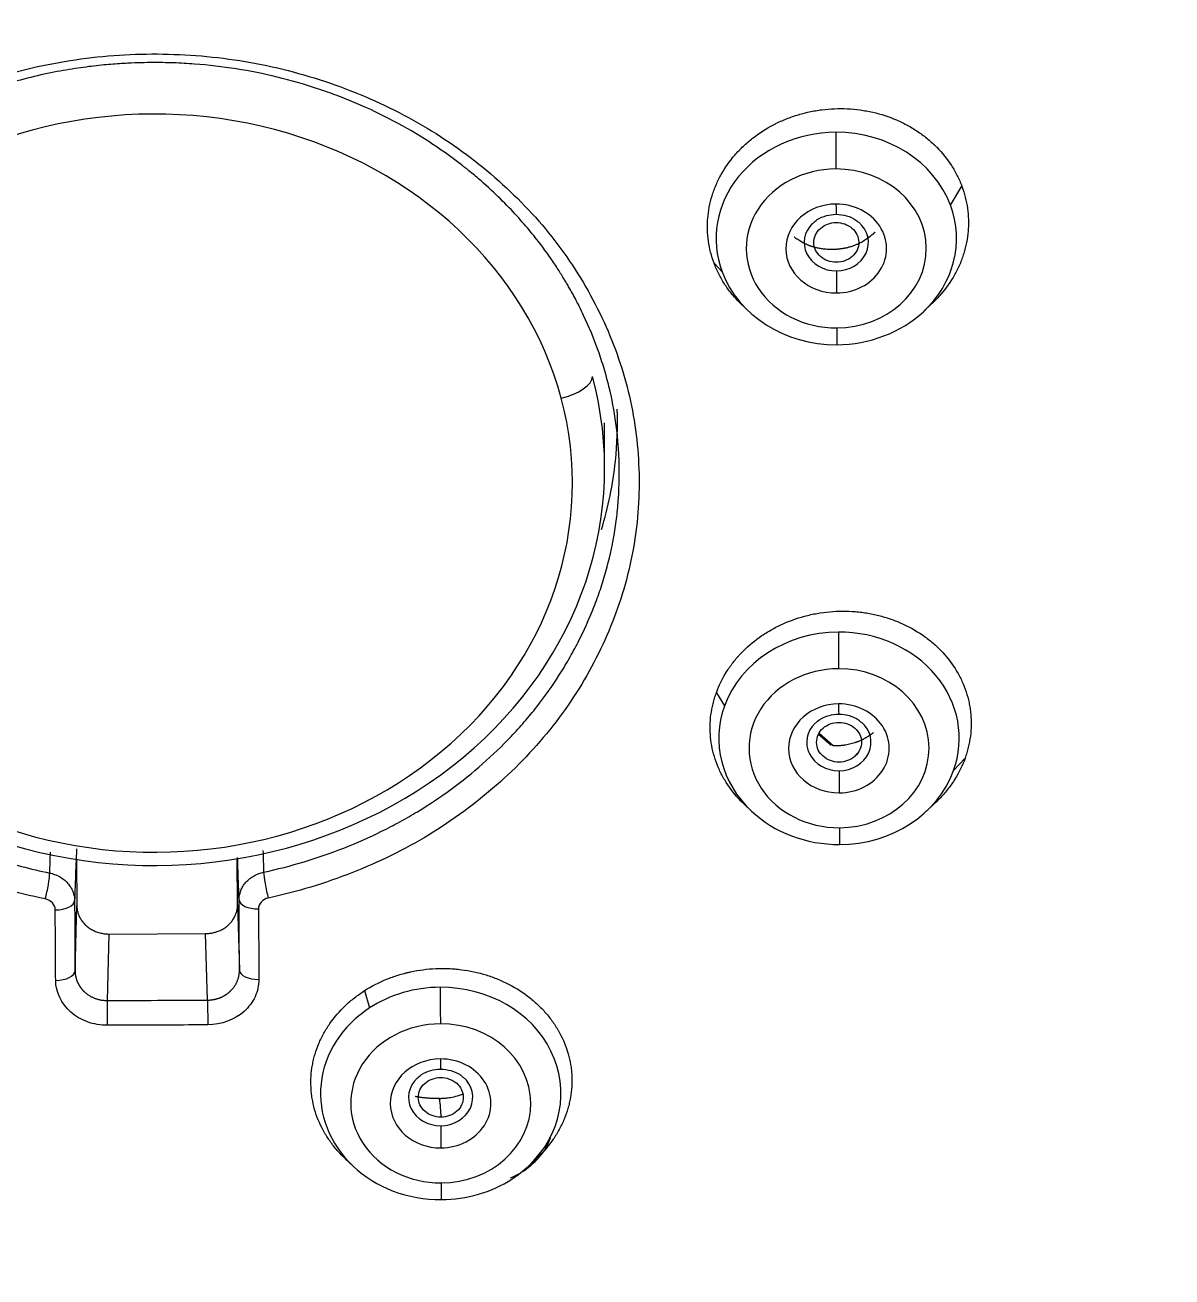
# Model space of a CAD drawing. Header units: millimetres. Extents: x 2433 to 4809, y -10272 to -6912.
# Drawn here: x 3240.34 to 3258.18, y -8404.54 to -8385.08 of the extents above; entities that cross this region are included whole.
import ezdxf

# ---------------------------------------------------------------- set-up
doc = ezdxf.new("R2010")
doc.units = ezdxf.units.MM
doc.layers.add('DIM', color=3, linetype='Continuous', lineweight=13)
doc.styles.add('ARIAL', font='arial.ttf')
doc.dimstyles.get("Standard").update_dxf_attribs({"dimtxt": 15, "dimasz": 15, "dimexe": 0.18, "dimexo": 0.0625, "dimgap": 4, "dimtad": 0, "dimtih": 1, "dimtoh": 1, "dimdec": 1, "dimdsep": 46, "dimtxsty": 'ARIAL', "dimcen": 0, "dimclrd": 3, "dimclre": 3, "dimclrt": 3, "dimadec": 0, "dimazin": 0, "dimtfac": 1, "dimtdec": 1, "dimtofl": 0, "dimtmove": 0, "dimatfit": 3, "dimfxl": 1, "dimtolj": 1, "dimtzin": 0, "dimarcsym": 0})

# ---------------------------------------------------------------- blocks, each defined once
blk = doc.blocks.new('*D43')
at = {"layer": 'Defpoints', "color": 0, "transparency": 16777216}
for p in [(3193.999, -7897.186), (3599.118, -9941.356), (3679.627, -9941.356)]:
    blk.add_point(p, dxfattribs=at)
at = {"layer": 'DIM', "color": 3, "lineweight": -2, "transparency": 16777216}
for p, q in [((3194.062, -7897.186), (3679.807, -7897.186)), ((3679.627, -7915.186), (3679.627, -8902.472)), ((3679.627, -9923.356), (3679.627, -8936.071)), ((3599.18, -9941.356), (3679.807, -9941.356))]:
    blk.add_line(p, q, dxfattribs=at)
at = {"layer": 'DIM', "color": 3, "transparency": 16777216}
for points in [[(3676.627, -7915.186), (3682.627, -7915.186), (3679.627, -7897.186)], [(3676.627, -9923.356), (3682.627, -9923.356), (3679.627, -9941.356)]]:
    blk.add_solid(points, dxfattribs=at)
at = {"layer": 'DIM', "color": 3, "transparency": 16777216, "insert": (3679.627, -8919.271), "char_height": 18, "attachment_point": 5, "style": 'ARIAL'}
blk.add_mtext('\\A1;(2280)', dxfattribs=at)

msp = doc.modelspace()

# ---------------------------------------------------------------- linework, layer by layer
at = {"linetype": 'Continuous', "lineweight": 13}
for p, q in [((3254.73, -8387.878), (3254.908, -8387.583)), ((3251.179, -8388.913), (3251.053, -8388.779)), ((3251.09, -8395.457), (3251.216, -8395.664)), ((3252.873, -8396.279), (3252.678, -8396.109)), ((3254.957, -8396.478), (3254.778, -8396.669)), ((3241.643, -8399.21), (3241.616, -8400.243)), ((3243.176, -8400.237), (3243.146, -8399.203)), ((3245.618, -8400.09), (3245.697, -8400.358))]:
    msp.add_line(p, q, dxfattribs=at)
at = {"linetype": 'Continuous', "lineweight": 18}
for p, q in [((3251.494, -8389.434), (3251.591, -8389.525)), ((3254.317, -8389.525), (3254.442, -8389.408)), ((3249.351, -8391.964), (3249.351, -8391.26)), ((3252.907, -8396.286), (3252.688, -8396.094)), ((3251.526, -8397.196), (3251.634, -8397.297)), ((3254.36, -8397.297), (3254.493, -8397.171)), ((3241.138, -8398.052), (3241.142, -8398.765)), ((3243.642, -8398.754), (3243.638, -8398.04)), ((3241.115, -8399.783), (3241.142, -8398.765)), ((3243.642, -8398.754), (3243.672, -8399.772)), ((3241.643, -8399.21), (3243.146, -8399.203)), ((3245.318, -8402.703), (3245.44, -8402.819)), ((3248.166, -8402.819), (3248.298, -8402.694))]:
    msp.add_line(p, q, dxfattribs=at)
at = {"linetype": 'Continuous', "lineweight": 13}
for centre, major_axis, ratio, start_param, end_param in [((3242.351, -8392.199), (-6.5, 0), 0.882948, 3.374216, 6.515809), ((3252.954, -8388.395), (-1.87, 0), 0.882948, 4.717224, 6.602179), ((3252.954, -8388.395), (-1.87, 0), 0.882948, 3.460586, 4.717224), ((3252.948, -8387.079), (0.002, -0.5), 0.00227, 3.979346, 5.201076), ((3252.954, -8388.55), (1.4, 0), 0.882948, 1.575631, 4.717224), ((3252.954, -8388.55), (1.4, 0), 0.882948, 4.717224, 7.858816), ((3252.954, -8388.551), (-0.783, 0), 0.882948, 4.717224, 7.858816), ((3252.954, -8388.551), (-0.783, 0), 0.882948, 1.575631, 4.717224), ((3252.95, -8387.719), (0.001, -0.3), 0.00227, 5.201076, 6.276176), ((3252.954, -8388.395), (-1.87, 0), 0.882948, 2.380772, 3.460586), ((3252.957, -8389.102), (-0.001, 0.3), 0.00227, 0.828524, 2.059484), ((3252.961, -8389.551), (-0.002, 0.5), 0.00227, 2.059484, 3.281214), ((3248.676, -8390.641), (0.483, 0.13), 0.456826, 4.590422, 6.161218), ((3242.351, -8392.199), (-6.5, 0), 0.882948, 0.232623, 3.374216), ((3252.997, -8396.167), (-1.87, 0), 0.882948, 4.717224, 5.973861), ((3252.997, -8396.167), (-1.87, 0), 0.882948, 2.832268, 4.717224), ((3252.99, -8394.85), (0.002, -0.5), 0.00227, 3.979346, 5.201076), ((3252.997, -8396.321), (1.4, 0), 0.882948, 1.575631, 4.717224), ((3252.997, -8396.321), (1.4, 0), 0.882948, 4.717224, 7.858816), ((3252.997, -8396.167), (-1.87, 0), 0.882948, 5.973861, 7.037123), ((3252.995, -8396.323), (-0.783, 0), 0.882948, 4.717224, 7.858816), ((3252.995, -8396.323), (-0.783, 0), 0.882948, 1.575631, 4.717224), ((3252.991, -8395.491), (0.001, -0.3), 0.00227, 5.201076, 6.276176), ((3252.999, -8396.873), (-0.001, 0.3), 0.00227, 0.828524, 2.059484), ((3253.004, -8397.322), (-0.002, 0.5), 0.00227, 2.059484, 3.281214), ((3240.654, -8398.518), (0.06, 0.294), 0.106861, 4.209593, 5.787909), ((3244.119, -8398.503), (-0.063, 0.293), 0.111249, 0.494342, 2.072658), ((3240.809, -8398.687), (-0.3, -0.002), 0.49141, 1.562962, 3.121292), ((3243.966, -8398.673), (-0.3, -0.002), 0.491412, 0.015088, 1.573419), ((3240.815, -8399.782), (-0.3, -0.002), 0.495048, 1.563017, 3.121244), ((3243.972, -8399.768), (-0.3, -0.001), 0.49505, 0.015124, 1.573351), ((3246.803, -8401.689), (-1.87, 0), 0.882948, 4.717224, 5.345542), ((3246.803, -8401.689), (-1.87, 0), 0.882948, 2.387654, 4.717224), ((3246.797, -8400.372), (0.002, -0.5), 0.00227, 3.979346, 5.201076), ((3241.617, -8400.48), (0.001, -0.3), 0.004158, 3.804818, 5.233028), ((3243.178, -8400.473), (0.002, -0.3), 0.000381, 3.804811, 5.233021), ((3246.803, -8401.689), (-1.87, 0), 0.882948, 5.345542, 7.037133), ((3246.803, -8401.843), (1.4, 0), 0.882948, 1.575631, 4.717224), ((3246.803, -8401.843), (1.4, 0), 0.882948, 4.717224, 7.858816), ((3246.801, -8401.844), (-0.783, 0), 0.882948, 4.717224, 7.858816), ((3246.801, -8401.844), (-0.783, 0), 0.882948, 1.575631, 4.717224), ((3246.797, -8401.012), (0.001, -0.3), 0.00227, 5.201076, 6.276176), ((3246.805, -8402.394), (-0.001, 0.3), 0.00227, 0.828524, 2.059484), ((3246.81, -8402.844), (-0.002, 0.5), 0.00227, 2.059484, 3.281214)]:
    msp.add_ellipse(centre, major_axis=major_axis, ratio=ratio, start_param=start_param, end_param=end_param, dxfattribs=at)
at = {"linetype": 'Continuous', "lineweight": 18}
for centre, major_axis, start_param, end_param in [((3252.954, -8388.457), (-0.5, 0), 5.53772, 7.858816), ((3252.954, -8388.457), (-0.5, 0), 1.575631, 3.936194), ((3252.954, -8388.395), (-1.87, 0), 0.318994, 1.575631), ((3252.954, -8388.395), (-1.87, 0), 1.575631, 2.380772), ((3242.351, -8391.964), (-7, 0), 0.232623, 3.374216), ((3252.995, -8396.229), (-0.5, 0), 5.53772, 7.858816), ((3252.995, -8396.229), (-0.5, 0), 1.575631, 3.936194), ((3252.997, -8396.167), (-1.87, 0), 1.575631, 2.832268), ((3252.997, -8396.167), (-1.87, 0), 0.753937, 1.575631), ((3246.801, -8401.75), (-0.5, 0), 5.53772, 7.858816), ((3246.801, -8401.75), (-0.5, 0), 1.575631, 3.936194), ((3246.803, -8401.689), (-1.87, 0), 0.753947, 1.575631), ((3246.803, -8401.689), (-1.87, 0), 2.203949, 2.387654), ((3246.803, -8401.689), (-1.87, 0), 1.575631, 2.203949)]:
    msp.add_ellipse(centre, major_axis=major_axis, ratio=0.882948, start_param=start_param, end_param=end_param, dxfattribs=at)
for points, knots in [([(3240.652, -8398.665), (3240.203, -8398.572), (3239.77, -8398.445), (3239.144, -8398.206), (3238.939, -8398.118), (3238.538, -8397.926), (3238.34, -8397.82), (3237.768, -8397.48), (3237.415, -8397.226), (3236.926, -8396.805), (3236.77, -8396.658), (3236.472, -8396.351), (3236.33, -8396.19), (3235.932, -8395.694), (3235.705, -8395.346), (3235.323, -8394.616), (3235.166, -8394.23), (3234.937, -8393.45), (3234.865, -8393.053), (3234.801, -8392.25), (3234.81, -8391.84), (3234.911, -8391.04), (3235.002, -8390.647), (3235.201, -8390.068), (3235.278, -8389.875), (3235.45, -8389.5), (3235.544, -8389.317), (3235.856, -8388.781), (3236.1, -8388.441), (3236.52, -8387.96), (3236.67, -8387.804), (3236.981, -8387.509), (3237.143, -8387.367), (3237.65, -8386.964), (3238.014, -8386.723), (3238.8, -8386.297), (3239.21, -8386.119), (3239.846, -8385.901), (3240.062, -8385.837), (3240.501, -8385.726), (3240.726, -8385.679), (3241.404, -8385.566), (3241.857, -8385.528), (3242.539, -8385.525), (3242.767, -8385.533), (3243.224, -8385.567), (3243.453, -8385.594), (3244.13, -8385.7), (3244.568, -8385.808), (3245.42, -8386.091), (3245.839, -8386.268), (3246.622, -8386.683), (3246.989, -8386.92), (3247.673, -8387.453), (3247.992, -8387.75), (3248.557, -8388.381), (3248.804, -8388.718), (3249.123, -8389.254), (3249.222, -8389.439), (3249.398, -8389.812), (3249.476, -8390.002), (3249.681, -8390.576), (3249.777, -8390.969), (3249.86, -8391.572), (3249.877, -8391.776), (3249.891, -8392.179), (3249.888, -8392.381), (3249.848, -8392.982), (3249.78, -8393.38), (3249.558, -8394.171), (3249.408, -8394.551), (3249.128, -8395.101), (3249.025, -8395.28), (3248.8, -8395.632), (3248.678, -8395.805), (3248.285, -8396.305), (3247.992, -8396.613), (3247.508, -8397.038), (3247.339, -8397.174), (3246.986, -8397.433), (3246.802, -8397.556), (3246.236, -8397.899), (3245.838, -8398.094), (3245.006, -8398.421), (3244.569, -8398.554), (3244.121, -8398.65)], [0, 0, 0, 0, 0.03125, 0.03125, 0.046875, 0.046875, 0.0625, 0.0625, 0.09375, 0.09375, 0.109375, 0.109375, 0.125, 0.125, 0.15625, 0.15625, 0.1875, 0.1875, 0.21875, 0.21875, 0.25, 0.25, 0.28125, 0.28125, 0.296875, 0.296875, 0.3125, 0.3125, 0.34375, 0.34375, 0.359375, 0.359375, 0.375, 0.375, 0.40625, 0.40625, 0.4375, 0.4375, 0.453125, 0.453125, 0.46875, 0.46875, 0.5, 0.5, 0.515625, 0.515625, 0.53125, 0.53125, 0.5625, 0.5625, 0.59375, 0.59375, 0.625, 0.625, 0.65625, 0.65625, 0.6875, 0.6875, 0.703125, 0.703125, 0.71875, 0.71875, 0.75, 0.75, 0.765625, 0.765625, 0.78125, 0.78125, 0.8125, 0.8125, 0.84375, 0.84375, 0.859375, 0.859375, 0.875, 0.875, 0.90625, 0.90625, 0.921875, 0.921875, 0.9375, 0.9375, 0.96875, 0.96875, 1, 1, 1, 1]), ([(3249.576, -8391.82), (3249.573, -8391.731), (3249.567, -8391.643), (3249.555, -8391.506), (3249.551, -8391.458), (3249.54, -8391.362), (3249.534, -8391.314), (3249.501, -8391.075), (3249.447, -8390.79), (3249.371, -8390.51), (3249.315, -8390.324), (3249.285, -8390.231), (3249.186, -8389.954), (3249.072, -8389.679), (3248.916, -8389.367), (3248.844, -8389.236), (3248.808, -8389.171), (3248.789, -8389.139), (3248.767, -8389.101), (3248.756, -8389.082), (3248.751, -8389.073), (3248.748, -8389.068), (3248.747, -8389.066), (3248.746, -8389.065), (3248.746, -8389.064), (3248.745, -8389.064), (3248.745, -8389.064), (3248.745, -8389.064), (3248.719, -8389.019), (3248.659, -8388.922), (3248.545, -8388.747), (3248.404, -8388.547), (3248.288, -8388.398), (3248.161, -8388.242), (3248.092, -8388.161), (3247.939, -8387.991), (3247.856, -8387.903), (3247.675, -8387.723), (3247.576, -8387.63), (3247.417, -8387.489), (3247.362, -8387.442), (3247.277, -8387.371), (3247.248, -8387.347), (3247.203, -8387.311), (3247.188, -8387.299), (3247.166, -8387.281), (3247.154, -8387.272), (3247.141, -8387.262), (3247.134, -8387.257), (3247.131, -8387.254), (3247.129, -8387.253), (3247.129, -8387.252), (3247.128, -8387.252), (3247.128, -8387.252), (3247.128, -8387.252), (3246.798, -8386.995), (3246.268, -8386.653), (3245.594, -8386.332), (3245.244, -8386.192), (3245.091, -8386.136), (3244.989, -8386.1), (3244.525, -8385.941), (3243.841, -8385.774), (3243.084, -8385.687), (3242.7, -8385.665), (3242.507, -8385.661), (3242.411, -8385.66), (3242.362, -8385.659), (3242.338, -8385.659), (3242.326, -8385.66), (3242.32, -8385.66), (3242.317, -8385.66), (3242.315, -8385.66), (3242.314, -8385.66), (3242.314, -8385.66), (3242.314, -8385.66), (3242.314, -8385.66), (3242.314, -8385.66), (3242.265, -8385.66), (3242.152, -8385.661), (3241.938, -8385.668), (3241.679, -8385.685), (3241.375, -8385.715), (3241.03, -8385.763), (3240.643, -8385.836), (3240.358, -8385.905), (3240.135, -8385.966), (3240.021, -8385.999), (3239.885, -8386.042), (3239.815, -8386.065), (3239.78, -8386.077), (3239.763, -8386.083), (3239.754, -8386.086), (3239.749, -8386.087), (3239.747, -8386.088), (3239.746, -8386.088), (3239.746, -8386.089), (3239.745, -8386.089), (3239.745, -8386.089), (3239.687, -8386.109), (3239.629, -8386.129), (3239.516, -8386.171), (3239.348, -8386.235), (3239.187, -8386.303), (3238.875, -8386.442), (3238.679, -8386.541), (3238.309, -8386.746), (3238.136, -8386.853), (3237.893, -8387.017), (3237.775, -8387.1), (3237.644, -8387.198), (3237.58, -8387.247), (3237.548, -8387.272), (3237.533, -8387.284), (3237.525, -8387.29), (3237.521, -8387.293), (3237.519, -8387.295), (3237.518, -8387.296), (3237.518, -8387.296), (3237.518, -8387.296), (3237.476, -8387.329), (3237.436, -8387.362), (3237.356, -8387.429), (3237.237, -8387.53), (3236.97, -8387.773), (3236.475, -8388.289), (3236.122, -8388.779), (3235.872, -8389.21), (3235.824, -8389.297), (3235.733, -8389.474), (3235.602, -8389.742), (3235.492, -8390.018), (3235.396, -8390.296), (3235.367, -8390.388), (3235.314, -8390.575), (3235.265, -8390.762), (3235.217, -8390.998), (3235.189, -8391.165), (3235.177, -8391.249), (3235.171, -8391.29), (3235.169, -8391.311), (3235.167, -8391.322), (3235.167, -8391.327), (3235.166, -8391.33), (3235.166, -8391.331), (3235.166, -8391.332), (3235.166, -8391.332), (3235.166, -8391.332), (3235.166, -8391.332), (3235.166, -8391.332), (3235.164, -8391.349), (3235.159, -8391.387), (3235.15, -8391.478), (3235.146, -8391.514), (3235.139, -8391.597), (3235.135, -8391.644), (3235.13, -8391.735), (3235.128, -8391.776), (3235.126, -8391.82)], [0, 0, 0, 0, 0.012911, 0.012911, 0.019989, 0.019989, 0.027068, 0.027068, 0.055381, 0.069538, 0.069538, 0.083694, 0.083694, 0.112008, 0.126164, 0.133243, 0.133243, 0.136782, 0.138552, 0.139436, 0.139879, 0.1401, 0.14021, 0.140266, 0.140293, 0.140307, 0.140307, 0.140321, 0.140321, 0.154478, 0.168634, 0.182791, 0.196948, 0.196948, 0.211105, 0.211105, 0.225261, 0.225261, 0.239418, 0.239418, 0.246496, 0.246496, 0.250035, 0.250035, 0.251805, 0.251805, 0.25269, 0.253132, 0.253353, 0.253464, 0.253519, 0.253547, 0.253561, 0.253561, 0.253575, 0.253575, 0.310201, 0.338515, 0.352671, 0.35975, 0.35975, 0.366828, 0.423455, 0.451768, 0.465925, 0.473003, 0.476542, 0.478312, 0.479197, 0.479639, 0.47986, 0.479971, 0.480026, 0.480054, 0.480068, 0.480075, 0.480075, 0.480082, 0.480082, 0.494238, 0.508395, 0.522552, 0.536708, 0.550865, 0.565022, 0.579178, 0.579178, 0.586257, 0.589796, 0.591565, 0.59245, 0.592893, 0.593114, 0.593224, 0.59328, 0.593307, 0.593321, 0.593321, 0.593335, 0.593335, 0.600413, 0.600413, 0.607492, 0.621648, 0.621648, 0.649962, 0.649962, 0.678275, 0.678275, 0.692432, 0.69951, 0.703049, 0.704819, 0.705704, 0.706146, 0.706367, 0.706478, 0.706533, 0.706533, 0.706589, 0.706589, 0.713667, 0.713667, 0.720745, 0.734902, 0.763215, 0.819842, 0.819842, 0.833999, 0.833999, 0.848155, 0.876469, 0.876469, 0.890625, 0.890625, 0.904782, 0.918939, 0.926017, 0.929556, 0.931326, 0.932211, 0.932653, 0.932874, 0.932985, 0.93304, 0.933068, 0.933082, 0.933089, 0.933089, 0.933096, 0.933096, 0.961409, 0.961409, 0.975566, 0.975566, 0.989722, 0.989722, 1, 1, 1, 1]), ([(3251.053, -8388.779), (3251.011, -8388.666), (3250.982, -8388.552), (3250.957, -8388.377), (3250.952, -8388.319), (3250.95, -8388.231), (3250.95, -8388.186), (3250.952, -8388.142), (3250.953, -8388.112), (3250.954, -8388.097), (3250.965, -8387.963), (3250.988, -8387.847), (3251.04, -8387.675), (3251.061, -8387.619), (3251.097, -8387.535), (3251.11, -8387.507), (3251.137, -8387.452), (3251.151, -8387.425), (3251.226, -8387.292), (3251.296, -8387.192), (3251.399, -8387.073), (3251.42, -8387.05), (3251.463, -8387.004), (3251.486, -8386.982), (3251.555, -8386.916), (3251.603, -8386.875), (3251.753, -8386.757), (3251.861, -8386.687), (3251.992, -8386.619), (3252.007, -8386.611), (3252.037, -8386.597), (3252.081, -8386.576), (3252.126, -8386.556), (3252.217, -8386.519), (3252.341, -8386.474), (3252.468, -8386.441), (3252.566, -8386.419), (3252.598, -8386.413), (3252.664, -8386.402), (3252.698, -8386.397), (3252.863, -8386.376), (3252.995, -8386.371), (3253.194, -8386.381), (3253.26, -8386.387), (3253.392, -8386.405), (3253.457, -8386.417), (3253.649, -8386.461), (3253.772, -8386.501), (3253.921, -8386.565), (3253.951, -8386.579), (3254.009, -8386.607), (3254.038, -8386.622), (3254.122, -8386.668), (3254.23, -8386.734), (3254.331, -8386.809), (3254.403, -8386.869), (3254.438, -8386.9), (3254.472, -8386.932), (3254.495, -8386.954), (3254.506, -8386.965), (3254.604, -8387.065), (3254.681, -8387.16), (3254.779, -8387.312), (3254.809, -8387.364), (3254.849, -8387.445), (3254.862, -8387.472), (3254.886, -8387.527), (3254.898, -8387.555), (3254.908, -8387.583)], [0, 0, 0, 0, 0.0625, 0.0625, 0.09375, 0.09375, 0.109375, 0.117187, 0.117187, 0.125, 0.125, 0.1875, 0.1875, 0.21875, 0.21875, 0.234375, 0.234375, 0.25, 0.25, 0.3125, 0.3125, 0.328125, 0.328125, 0.34375, 0.34375, 0.375, 0.375, 0.4375, 0.4375, 0.445312, 0.445312, 0.453125, 0.46875, 0.46875, 0.5, 0.53125, 0.53125, 0.546875, 0.546875, 0.5625, 0.5625, 0.625, 0.625, 0.65625, 0.65625, 0.6875, 0.6875, 0.75, 0.75, 0.765625, 0.765625, 0.78125, 0.78125, 0.8125, 0.84375, 0.84375, 0.859375, 0.867187, 0.867187, 0.875, 0.875, 0.9375, 0.9375, 0.96875, 0.96875, 0.984375, 0.984375, 1, 1, 1, 1]), ([(3254.908, -8387.583), (3254.95, -8387.696), (3254.979, -8387.81), (3255.003, -8387.984), (3255.008, -8388.042), (3255.01, -8388.131), (3255.01, -8388.16), (3255.009, -8388.219), (3255.007, -8388.249), (3254.995, -8388.398), (3254.972, -8388.514), (3254.919, -8388.685), (3254.899, -8388.741), (3254.869, -8388.811), (3254.862, -8388.825), (3254.85, -8388.853), (3254.843, -8388.867), (3254.823, -8388.908), (3254.809, -8388.935), (3254.734, -8389.068), (3254.663, -8389.168), (3254.561, -8389.286), (3254.54, -8389.31), (3254.497, -8389.355), (3254.474, -8389.378), (3254.448, -8389.402), (3254.446, -8389.405), (3254.443, -8389.407)], [0, 0, 0, 0, 0.180914, 0.180914, 0.27137, 0.27137, 0.316599, 0.316599, 0.361827, 0.361827, 0.542741, 0.542741, 0.633198, 0.633198, 0.655812, 0.655812, 0.678426, 0.678426, 0.723655, 0.723655, 0.904568, 0.904568, 0.949797, 0.949797, 0.995025, 0.995025, 1, 1, 1, 1]), ([(3252.591, -8388.162), (3252.611, -8388.139), (3252.667, -8388.088), (3252.797, -8388.034), (3252.899, -8388.02), (3252.951, -8388.019)], [0, 0, 0, 0, 0.24821, 0.643629, 1, 1, 1, 1]), ([(3252.951, -8388.019), (3253.009, -8388.02), (3253.117, -8388.035), (3253.241, -8388.088), (3253.289, -8388.134), (3253.301, -8388.148)], [0, 0, 0, 0, 0.410705, 0.836907, 1, 1, 1, 1]), ([(3253.556, -8388.298), (3253.554, -8388.3), (3253.544, -8388.309), (3253.525, -8388.326), (3253.483, -8388.364), (3253.423, -8388.409), (3253.349, -8388.454), (3253.288, -8388.484), (3253.244, -8388.502), (3253.211, -8388.514), (3253.186, -8388.522), (3253.162, -8388.529), (3253.139, -8388.535), (3253.117, -8388.541), (3253.095, -8388.545), (3253.075, -8388.549), (3253.055, -8388.553), (3253.036, -8388.556), (3253.018, -8388.558), (3253.001, -8388.56), (3252.985, -8388.562), (3252.97, -8388.563), (3252.955, -8388.564), (3252.942, -8388.565), (3252.93, -8388.566), (3252.918, -8388.566), (3252.908, -8388.566), (3252.899, -8388.567), (3252.891, -8388.567), (3252.883, -8388.567), (3252.877, -8388.567), (3252.859, -8388.567), (3252.831, -8388.566), (3252.793, -8388.563), (3252.758, -8388.56), (3252.725, -8388.555), (3252.694, -8388.55), (3252.666, -8388.545), (3252.64, -8388.539), (3252.617, -8388.533), (3252.596, -8388.527), (3252.578, -8388.521), (3252.561, -8388.516), (3252.547, -8388.511), (3252.527, -8388.504), (3252.5, -8388.493), (3252.467, -8388.477), (3252.433, -8388.461), (3252.401, -8388.443), (3252.37, -8388.423), (3252.339, -8388.403), (3252.316, -8388.386), (3252.302, -8388.375), (3252.298, -8388.372)], [0, 0, 0, 0, 0.006498, 0.030775, 0.057484, 0.135312, 0.198824, 0.248094, 0.283209, 0.304202, 0.322711, 0.340531, 0.357662, 0.374105, 0.389859, 0.404923, 0.419293, 0.43297, 0.44595, 0.458232, 0.469815, 0.480695, 0.490873, 0.500346, 0.509114, 0.517176, 0.524531, 0.531179, 0.537119, 0.542352, 0.546877, 0.550694, 0.579595, 0.606839, 0.632419, 0.656333, 0.678583, 0.699172, 0.718105, 0.735387, 0.751021, 0.765012, 0.777361, 0.788069, 0.797139, 0.824365, 0.851619, 0.87891, 0.906241, 0.933615, 0.961029, 0.988477, 1, 1, 1, 1]), ([(3251.492, -8389.432), (3251.476, -8389.417), (3251.46, -8389.402), (3251.401, -8389.341), (3251.36, -8389.295), (3251.283, -8389.2), (3251.212, -8389.102), (3251.153, -8388.998), (3251.112, -8388.917), (3251.099, -8388.89), (3251.075, -8388.835), (3251.063, -8388.807), (3251.053, -8388.779)], [0, 0, 0, 0, 0.081831, 0.081831, 0.311374, 0.311374, 0.540916, 0.770458, 0.770458, 0.885229, 0.885229, 1, 1, 1, 1]), ([(3249.302, -8392.922), (3249.409, -8392.573), (3249.482, -8392.218), (3249.548, -8391.589), (3249.557, -8391.318), (3249.547, -8391.048)], [0, 0, 0, 0, 0.575274, 0.575274, 1, 1, 1, 1]), ([(3251.09, -8395.457), (3251.13, -8395.345), (3251.183, -8395.238), (3251.279, -8395.084), (3251.314, -8395.035), (3251.37, -8394.962), (3251.399, -8394.926), (3251.43, -8394.891), (3251.451, -8394.868), (3251.462, -8394.856), (3251.559, -8394.754), (3251.654, -8394.672), (3251.809, -8394.561), (3251.863, -8394.526), (3251.947, -8394.477), (3251.976, -8394.461), (3252.034, -8394.431), (3252.063, -8394.416), (3252.211, -8394.347), (3252.334, -8394.302), (3252.493, -8394.259), (3252.525, -8394.251), (3252.59, -8394.237), (3252.623, -8394.23), (3252.722, -8394.213), (3252.787, -8394.204), (3252.985, -8394.186), (3253.117, -8394.186), (3253.284, -8394.199), (3253.317, -8394.203), (3253.383, -8394.211), (3253.415, -8394.216), (3253.512, -8394.233), (3253.64, -8394.26), (3253.764, -8394.299), (3253.856, -8394.332), (3253.886, -8394.343), (3253.946, -8394.368), (3253.976, -8394.381), (3254.122, -8394.45), (3254.231, -8394.514), (3254.382, -8394.623), (3254.431, -8394.662), (3254.501, -8394.724), (3254.524, -8394.745), (3254.568, -8394.788), (3254.589, -8394.81), (3254.693, -8394.922), (3254.765, -8395.018), (3254.841, -8395.147), (3254.856, -8395.173), (3254.884, -8395.226), (3254.897, -8395.252), (3254.934, -8395.333), (3254.976, -8395.442), (3255.007, -8395.555), (3255.025, -8395.64), (3255.03, -8395.669), (3255.039, -8395.727), (3255.043, -8395.756), (3255.057, -8395.902), (3255.055, -8396.018), (3255.033, -8396.191), (3255.022, -8396.249), (3255.001, -8396.335), (3254.994, -8396.364), (3254.976, -8396.421), (3254.967, -8396.449), (3254.957, -8396.478)], [0, 0, 0, 0, 0.0625, 0.0625, 0.09375, 0.09375, 0.109375, 0.117188, 0.117188, 0.125, 0.125, 0.1875, 0.1875, 0.21875, 0.21875, 0.234375, 0.234375, 0.25, 0.25, 0.3125, 0.3125, 0.328125, 0.328125, 0.34375, 0.34375, 0.375, 0.375, 0.4375, 0.4375, 0.453125, 0.453125, 0.46875, 0.46875, 0.5, 0.53125, 0.53125, 0.546875, 0.546875, 0.5625, 0.5625, 0.625, 0.625, 0.65625, 0.65625, 0.671875, 0.671875, 0.6875, 0.6875, 0.75, 0.75, 0.765625, 0.765625, 0.78125, 0.78125, 0.8125, 0.84375, 0.84375, 0.859375, 0.859375, 0.875, 0.875, 0.9375, 0.9375, 0.96875, 0.96875, 0.984375, 0.984375, 1, 1, 1, 1]), ([(3251.527, -8397.196), (3251.517, -8397.187), (3251.486, -8397.157), (3251.456, -8397.126), (3251.352, -8397.014), (3251.28, -8396.918), (3251.204, -8396.789), (3251.189, -8396.763), (3251.161, -8396.71), (3251.148, -8396.683), (3251.111, -8396.602), (3251.09, -8396.548), (3251.035, -8396.381), (3251.011, -8396.267), (3250.989, -8396.033), (3250.991, -8395.917), (3251.013, -8395.743), (3251.024, -8395.686), (3251.045, -8395.6), (3251.053, -8395.571), (3251.07, -8395.514), (3251.079, -8395.486), (3251.09, -8395.457)], [0, 0, 0, 0, 0.019242, 0.065944, 0.065944, 0.252756, 0.252756, 0.299458, 0.299458, 0.346161, 0.346161, 0.439567, 0.439567, 0.626378, 0.626378, 0.813189, 0.813189, 0.906594, 0.906594, 0.953297, 0.953297, 1, 1, 1, 1]), ([(3252.633, -8395.933), (3252.652, -8395.91), (3252.709, -8395.859), (3252.838, -8395.805), (3252.941, -8395.791), (3252.993, -8395.791)], [0, 0, 0, 0, 0.24821, 0.643629, 1, 1, 1, 1]), ([(3252.993, -8395.791), (3253.05, -8395.791), (3253.158, -8395.807), (3253.283, -8395.859), (3253.33, -8395.905), (3253.343, -8395.919)], [0, 0, 0, 0, 0.410705, 0.836907, 1, 1, 1, 1]), ([(3253.535, -8396.075), (3253.531, -8396.078), (3253.523, -8396.085), (3253.511, -8396.094), (3253.5, -8396.103), (3253.487, -8396.112), (3253.475, -8396.12), (3253.463, -8396.129), (3253.45, -8396.137), (3253.437, -8396.145), (3253.424, -8396.153), (3253.411, -8396.161), (3253.398, -8396.168), (3253.385, -8396.176), (3253.371, -8396.183), (3253.358, -8396.19), (3253.344, -8396.196), (3253.33, -8396.203), (3253.316, -8396.209), (3253.302, -8396.215), (3253.287, -8396.221), (3253.273, -8396.226), (3253.258, -8396.231), (3253.235, -8396.239), (3253.203, -8396.249), (3253.161, -8396.259), (3253.119, -8396.268), (3253.084, -8396.274), (3253.055, -8396.278), (3253.032, -8396.281), (3253.004, -8396.283), (3252.974, -8396.285), (3252.941, -8396.286), (3252.918, -8396.286), (3252.907, -8396.286)], [0, 0, 0, 0, 0.022884, 0.045763, 0.068637, 0.091504, 0.114364, 0.137215, 0.160056, 0.182888, 0.205709, 0.22852, 0.25132, 0.27411, 0.296891, 0.319662, 0.342426, 0.365182, 0.387933, 0.41068, 0.433426, 0.456172, 0.478921, 0.501676, 0.564227, 0.626882, 0.689654, 0.752541, 0.782141, 0.81668, 0.856169, 0.900614, 0.950018, 1, 1, 1, 1]), ([(3254.957, -8396.478), (3254.916, -8396.59), (3254.863, -8396.698), (3254.768, -8396.851), (3254.733, -8396.901), (3254.677, -8396.974), (3254.657, -8396.997), (3254.617, -8397.045), (3254.596, -8397.068), (3254.549, -8397.117), (3254.523, -8397.144), (3254.496, -8397.169)], [0, 0, 0, 0, 0.436062, 0.436062, 0.654093, 0.654093, 0.763109, 0.763109, 0.872124, 0.872124, 1, 1, 1, 1]), ([(3240.807, -8398.834), (3240.807, -8398.795), (3240.791, -8398.757), (3240.735, -8398.695), (3240.696, -8398.674), (3240.652, -8398.665)], [0, 0, 0, 0, 0.5, 0.5, 1, 1, 1, 1]), ([(3244.121, -8398.65), (3244.077, -8398.659), (3244.038, -8398.681), (3243.983, -8398.743), (3243.968, -8398.781), (3243.968, -8398.821)], [0, 0, 0, 0, 0.5, 0.5, 1, 1, 1, 1]), ([(3245.618, -8400.09), (3245.726, -8400.021), (3245.84, -8399.963), (3246.019, -8399.89), (3246.08, -8399.868), (3246.174, -8399.839), (3246.221, -8399.825), (3246.269, -8399.813), (3246.301, -8399.805), (3246.318, -8399.802), (3246.464, -8399.77), (3246.594, -8399.753), (3246.792, -8399.744), (3246.859, -8399.744), (3246.958, -8399.748), (3246.992, -8399.751), (3247.058, -8399.756), (3247.091, -8399.76), (3247.255, -8399.781), (3247.383, -8399.808), (3247.539, -8399.856), (3247.569, -8399.867), (3247.631, -8399.889), (3247.662, -8399.9), (3247.752, -8399.937), (3247.81, -8399.964), (3247.979, -8400.052), (3248.085, -8400.12), (3248.208, -8400.217), (3248.232, -8400.237), (3248.279, -8400.278), (3248.302, -8400.298), (3248.368, -8400.362), (3248.451, -8400.45), (3248.524, -8400.545), (3248.575, -8400.619), (3248.591, -8400.644), (3248.615, -8400.683), (3248.622, -8400.695), (3248.637, -8400.721), (3248.645, -8400.734), (3248.708, -8400.851), (3248.752, -8400.959), (3248.799, -8401.126), (3248.812, -8401.182), (3248.827, -8401.268), (3248.831, -8401.297), (3248.837, -8401.354), (3248.839, -8401.383), (3248.847, -8401.526), (3248.84, -8401.64), (3248.815, -8401.783), (3248.809, -8401.811), (3248.796, -8401.868), (3248.789, -8401.896), (3248.764, -8401.98), (3248.726, -8402.09), (3248.675, -8402.196), (3248.632, -8402.274), (3248.617, -8402.3), (3248.586, -8402.351), (3248.569, -8402.376), (3248.483, -8402.501), (3248.404, -8402.593), (3248.31, -8402.683), (3248.305, -8402.688), (3248.3, -8402.693)], [0, 0, 0, 0, 0.066416, 0.066416, 0.099625, 0.099625, 0.116229, 0.124531, 0.124531, 0.132833, 0.132833, 0.199249, 0.199249, 0.232458, 0.232458, 0.249062, 0.249062, 0.265666, 0.265666, 0.332082, 0.332082, 0.348687, 0.348687, 0.365291, 0.365291, 0.398499, 0.398499, 0.464915, 0.464915, 0.48152, 0.48152, 0.498124, 0.498124, 0.531332, 0.56454, 0.56454, 0.581144, 0.581144, 0.589446, 0.589446, 0.597748, 0.597748, 0.664165, 0.664165, 0.697373, 0.697373, 0.713977, 0.713977, 0.730581, 0.730581, 0.796998, 0.796998, 0.813602, 0.813602, 0.830206, 0.830206, 0.863414, 0.896623, 0.896623, 0.913227, 0.913227, 0.929831, 0.929831, 0.996247, 0.996247, 1, 1, 1, 1]), ([(3241.617, -8400.629), (3241.51, -8400.629), (3241.406, -8400.611), (3241.212, -8400.541), (3241.123, -8400.489), (3240.902, -8400.295), (3240.815, -8400.115), (3240.814, -8399.93)], [0, 0, 0, 0, 0.25, 0.25, 0.5, 0.5, 1, 1, 1, 1]), ([(3243.973, -8399.917), (3243.974, -8400.009), (3243.954, -8400.099), (3243.875, -8400.269), (3243.817, -8400.347), (3243.598, -8400.543), (3243.391, -8400.621), (3243.179, -8400.622)], [0, 0, 0, 0, 0.25, 0.25, 0.5, 0.5, 1, 1, 1, 1]), ([(3245.317, -8402.703), (3245.312, -8402.698), (3245.308, -8402.694), (3245.259, -8402.647), (3245.175, -8402.558), (3245.102, -8402.463), (3245.051, -8402.389), (3245.034, -8402.364), (3245.011, -8402.325), (3245.003, -8402.312), (3244.988, -8402.286), (3244.981, -8402.273), (3244.917, -8402.156), (3244.873, -8402.048), (3244.826, -8401.88), (3244.813, -8401.824), (3244.799, -8401.737), (3244.795, -8401.709), (3244.789, -8401.651), (3244.787, -8401.622), (3244.78, -8401.478), (3244.787, -8401.364), (3244.812, -8401.221), (3244.818, -8401.192), (3244.832, -8401.135), (3244.839, -8401.107), (3244.864, -8401.023), (3244.904, -8400.912), (3244.955, -8400.806), (3244.998, -8400.728), (3245.013, -8400.702), (3245.045, -8400.651), (3245.062, -8400.626), (3245.149, -8400.501), (3245.229, -8400.409), (3245.364, -8400.281), (3245.411, -8400.24), (3245.486, -8400.182), (3245.512, -8400.163), (3245.564, -8400.126), (3245.591, -8400.108), (3245.618, -8400.09)], [0, 0, 0, 0, 0.005993, 0.005993, 0.064464, 0.122935, 0.122935, 0.152171, 0.152171, 0.166789, 0.166789, 0.181406, 0.181406, 0.298348, 0.298348, 0.356819, 0.356819, 0.386055, 0.386055, 0.41529, 0.41529, 0.532232, 0.532232, 0.561468, 0.561468, 0.590703, 0.590703, 0.649174, 0.707645, 0.707645, 0.736881, 0.736881, 0.766116, 0.766116, 0.883058, 0.883058, 0.941529, 0.941529, 0.970765, 0.970765, 1, 1, 1, 1]), ([(3243.179, -8400.622), (3242.979, -8400.624), (3242.779, -8400.625), (3242.258, -8400.627), (3241.937, -8400.628), (3241.617, -8400.629)], [0, 0, 0, 0, 0.38412, 0.38412, 1, 1, 1, 1]), ([(3246.439, -8401.454), (3246.458, -8401.432), (3246.515, -8401.38), (3246.644, -8401.326), (3246.746, -8401.312), (3246.798, -8401.312)], [0, 0, 0, 0, 0.24821, 0.643629, 1, 1, 1, 1]), ([(3246.798, -8401.312), (3246.856, -8401.312), (3246.964, -8401.328), (3247.088, -8401.38), (3247.136, -8401.426), (3247.148, -8401.44)], [0, 0, 0, 0, 0.410705, 0.836907, 1, 1, 1, 1]), ([(3246.781, -8401.769), (3246.774, -8401.769), (3246.761, -8401.769), (3246.74, -8401.769), (3246.719, -8401.769), (3246.698, -8401.768), (3246.677, -8401.768), (3246.656, -8401.767), (3246.635, -8401.765), (3246.614, -8401.764), (3246.592, -8401.762), (3246.571, -8401.76), (3246.549, -8401.758), (3246.528, -8401.756), (3246.506, -8401.753), (3246.485, -8401.75), (3246.463, -8401.747), (3246.441, -8401.744), (3246.422, -8401.741), (3246.409, -8401.738), (3246.404, -8401.738)], [0, 0, 0, 0, 0.054386, 0.109016, 0.163893, 0.219017, 0.27439, 0.330011, 0.385883, 0.442005, 0.49838, 0.555007, 0.611887, 0.669021, 0.726409, 0.784052, 0.84195, 0.900104, 0.958513, 1, 1, 1, 1]), ([(3247.149, -8401.7), (3247.139, -8401.704), (3247.108, -8401.716), (3247.044, -8401.737), (3246.975, -8401.752), (3246.914, -8401.762), (3246.876, -8401.766), (3246.842, -8401.769), (3246.811, -8401.77), (3246.792, -8401.77), (3246.783, -8401.771)], [0, 0, 0, 0, 0.08855, 0.264708, 0.544158, 0.654688, 0.755579, 0.846786, 0.928268, 1, 1, 1, 1]), ([(3247.89, -8403.002), (3247.949, -8402.977), (3248.211, -8402.837), (3248.442, -8402.597), (3248.508, -8402.376), (3248.508, -8402.375)], [0, 0, 0, 0, 0.206042, 0.998373, 1, 1, 1, 1])]:
    msp.add_open_spline(points, degree=3, knots=knots, dxfattribs=at)
for points in [[(3252.604, -8388.457), (3252.604, -8388.419), (3252.623, -8388.338), (3252.701, -8388.231), (3252.817, -8388.163), (3252.953, -8388.139), (3253.088, -8388.162), (3253.205, -8388.228), (3253.284, -8388.332), (3253.304, -8388.413), (3253.304, -8388.454)], [(3253.304, -8388.454), (3253.305, -8388.495), (3253.285, -8388.577), (3253.207, -8388.682), (3253.091, -8388.749), (3252.956, -8388.773), (3252.821, -8388.75), (3252.704, -8388.683), (3252.625, -8388.577), (3252.605, -8388.496), (3252.604, -8388.457)], [(3252.748, -8396.01), (3252.779, -8395.982), (3252.857, -8395.937), (3252.998, -8395.91), (3253.134, -8395.935), (3253.249, -8396.002), (3253.327, -8396.103), (3253.357, -8396.222), (3253.329, -8396.345), (3253.278, -8396.416), (3253.246, -8396.445)], [(3253.246, -8396.445), (3253.213, -8396.474), (3253.134, -8396.52), (3252.995, -8396.545), (3252.859, -8396.52), (3252.744, -8396.452), (3252.667, -8396.352), (3252.638, -8396.232), (3252.667, -8396.107), (3252.717, -8396.037), (3252.748, -8396.01)], [(3246.805, -8402.058), (3246.759, -8402.058), (3246.666, -8402.041), (3246.547, -8401.972), (3246.472, -8401.87), (3246.444, -8401.751), (3246.471, -8401.631), (3246.546, -8401.528), (3246.666, -8401.458), (3246.758, -8401.44), (3246.802, -8401.44)], [(3246.802, -8401.44), (3246.845, -8401.44), (3246.937, -8401.457), (3247.058, -8401.526), (3247.135, -8401.628), (3247.162, -8401.748), (3247.136, -8401.867), (3247.062, -8401.97), (3246.944, -8402.04), (3246.851, -8402.058), (3246.805, -8402.058)], [(3246.783, -8401.771), (3246.768, -8401.771), (3246.753, -8401.77), (3246.738, -8401.77)]]:
    msp.add_open_spline(points, degree=3, dxfattribs=at)
at = {"linetype": 'Continuous', "lineweight": 13}
for points, knots in [([(3235.126, -8391.82), (3235.126, -8391.837), (3235.125, -8391.854), (3235.123, -8391.936), (3235.122, -8392.005), (3235.123, -8392.156), (3235.125, -8392.237), (3235.133, -8392.409), (3235.139, -8392.5), (3235.158, -8392.693), (3235.17, -8392.795), (3235.203, -8393.007), (3235.243, -8393.23), (3235.302, -8393.471), (3235.356, -8393.659), (3235.375, -8393.722), (3235.417, -8393.852), (3235.44, -8393.918), (3235.513, -8394.119), (3235.569, -8394.258), (3235.697, -8394.543), (3235.769, -8394.688), (3235.931, -8394.983), (3236.02, -8395.131), (3236.169, -8395.355), (3236.247, -8395.467), (3236.345, -8395.598), (3236.396, -8395.664), (3236.422, -8395.697), (3236.435, -8395.713), (3236.442, -8395.721), (3236.445, -8395.726), (3236.447, -8395.728), (3236.447, -8395.729), (3236.448, -8395.729), (3236.448, -8395.729), (3236.448, -8395.73), (3236.448, -8395.73), (3236.448, -8395.73), (3236.485, -8395.776), (3236.524, -8395.823), (3236.608, -8395.921), (3236.652, -8395.972), (3236.793, -8396.128), (3236.899, -8396.238), (3237.135, -8396.465), (3237.266, -8396.583), (3237.482, -8396.762), (3237.558, -8396.822), (3237.715, -8396.942), (3237.797, -8397.002), (3238.054, -8397.181), (3238.24, -8397.299), (3238.544, -8397.471), (3238.649, -8397.527), (3238.868, -8397.638), (3239.096, -8397.746), (3239.465, -8397.898), (3239.859, -8398.038), (3240.278, -8398.162), (3240.572, -8398.231), (3240.722, -8398.262)], [0, 0, 0, 0, 0.010046, 0.010046, 0.046711, 0.046711, 0.083376, 0.083376, 0.120041, 0.120041, 0.156706, 0.156706, 0.193371, 0.230036, 0.230036, 0.248368, 0.248368, 0.266701, 0.266701, 0.303366, 0.303366, 0.340031, 0.340031, 0.376696, 0.376696, 0.395028, 0.404195, 0.408778, 0.411069, 0.412215, 0.412788, 0.413074, 0.413218, 0.413289, 0.413325, 0.413343, 0.413352, 0.413352, 0.413361, 0.413361, 0.450026, 0.450026, 0.486691, 0.486691, 0.560021, 0.560021, 0.63335, 0.63335, 0.670015, 0.670015, 0.70668, 0.70668, 0.78001, 0.78001, 0.816675, 0.816675, 0.85334, 0.890005, 0.92667, 0.963335, 1, 1, 1, 1]), ([(3244.048, -8398.248), (3244.472, -8398.157), (3245.101, -8397.967), (3245.742, -8397.685), (3245.979, -8397.565), (3246.073, -8397.516), (3246.12, -8397.491), (3246.259, -8397.415), (3246.716, -8397.151), (3247.311, -8396.715), (3247.831, -8396.214), (3248.036, -8395.988), (3248.168, -8395.835), (3248.233, -8395.757), (3248.419, -8395.52), (3248.592, -8395.276), (3248.747, -8395.021), (3248.846, -8394.848), (3248.894, -8394.76), (3249.029, -8394.494), (3249.152, -8394.221), (3249.254, -8393.944), (3249.316, -8393.759), (3249.345, -8393.666), (3249.423, -8393.385), (3249.487, -8393.103), (3249.529, -8392.816), (3249.546, -8392.672), (3249.551, -8392.624), (3249.56, -8392.527), (3249.579, -8392.285), (3249.584, -8392.032), (3249.576, -8391.829), (3249.576, -8391.82)], [0, 0, 0, 0, 0.132943, 0.199415, 0.216033, 0.216033, 0.232651, 0.232651, 0.265887, 0.39883, 0.465302, 0.498538, 0.498538, 0.531773, 0.531773, 0.598245, 0.631481, 0.631481, 0.664717, 0.664717, 0.731189, 0.764424, 0.764424, 0.79766, 0.79766, 0.864132, 0.897368, 0.897368, 0.913986, 0.913986, 0.930604, 0.997075, 1, 1, 1, 1]), ([(3241.137, -8397.887), (3241.132, -8398.044), (3241.126, -8398.201), (3241.116, -8398.468), (3241.112, -8398.578), (3241.108, -8398.688)], [0, 0, 0, 0, 0.588481, 0.588481, 1, 1, 1, 1]), ([(3243.666, -8398.677), (3243.662, -8398.567), (3243.658, -8398.457), (3243.651, -8398.239), (3243.647, -8398.13), (3243.643, -8398.021)], [0, 0, 0, 0, 0.502223, 0.502223, 1, 1, 1, 1]), ([(3240.722, -8398.262), (3240.747, -8398.267), (3240.773, -8398.274), (3240.823, -8398.293), (3240.847, -8398.304), (3240.895, -8398.33), (3240.918, -8398.345), (3240.961, -8398.378), (3240.981, -8398.397), (3241.017, -8398.437), (3241.033, -8398.458), (3241.061, -8398.502), (3241.072, -8398.525), (3241.091, -8398.572), (3241.097, -8398.595), (3241.106, -8398.642), (3241.108, -8398.665), (3241.108, -8398.688)], [0, 0, 0, 0, 0.125, 0.125, 0.25, 0.25, 0.375, 0.375, 0.5, 0.5, 0.625, 0.625, 0.75, 0.75, 0.875, 0.875, 1, 1, 1, 1]), ([(3243.666, -8398.677), (3243.666, -8398.654), (3243.668, -8398.631), (3243.677, -8398.584), (3243.683, -8398.561), (3243.701, -8398.514), (3243.712, -8398.491), (3243.739, -8398.446), (3243.755, -8398.425), (3243.79, -8398.385), (3243.81, -8398.366), (3243.853, -8398.332), (3243.876, -8398.317), (3243.923, -8398.291), (3243.948, -8398.279), (3243.998, -8398.261), (3244.023, -8398.253), (3244.048, -8398.248)], [0, 0, 0, 0, 0.125, 0.125, 0.25, 0.25, 0.375, 0.375, 0.5, 0.5, 0.625, 0.625, 0.75, 0.75, 0.875, 0.875, 1, 1, 1, 1]), ([(3240.814, -8399.93), (3240.813, -8399.757), (3240.812, -8399.583), (3240.809, -8399.217), (3240.808, -8399.026), (3240.807, -8398.834)], [0, 0, 0, 0, 0.476129, 0.476129, 1, 1, 1, 1]), ([(3243.968, -8398.821), (3243.969, -8398.995), (3243.97, -8399.169), (3243.972, -8399.534), (3243.972, -8399.726), (3243.973, -8399.917)], [0, 0, 0, 0, 0.476105, 0.476105, 1, 1, 1, 1]), ([(3241.115, -8399.783), (3241.115, -8399.786), (3241.115, -8399.793), (3241.116, -8399.802), (3241.116, -8399.812), (3241.117, -8399.821), (3241.118, -8399.831), (3241.119, -8399.84), (3241.12, -8399.849), (3241.122, -8399.858), (3241.124, -8399.867), (3241.126, -8399.876), (3241.128, -8399.885), (3241.13, -8399.893), (3241.132, -8399.902), (3241.135, -8399.91), (3241.137, -8399.918), (3241.14, -8399.926), (3241.143, -8399.934), (3241.146, -8399.942), (3241.149, -8399.95), (3241.152, -8399.957), (3241.156, -8399.965), (3241.159, -8399.972), (3241.163, -8399.979), (3241.166, -8399.986), (3241.17, -8399.993), (3241.174, -8400), (3241.178, -8400.006), (3241.182, -8400.013), (3241.186, -8400.019), (3241.19, -8400.026), (3241.194, -8400.032), (3241.198, -8400.038), (3241.203, -8400.044), (3241.207, -8400.049), (3241.211, -8400.055), (3241.216, -8400.06), (3241.22, -8400.066), (3241.224, -8400.071), (3241.229, -8400.076), (3241.233, -8400.081), (3241.238, -8400.086), (3241.242, -8400.091), (3241.247, -8400.095), (3241.251, -8400.1), (3241.256, -8400.104), (3241.264, -8400.112), (3241.277, -8400.123), (3241.294, -8400.137), (3241.311, -8400.15), (3241.329, -8400.162), (3241.348, -8400.174), (3241.367, -8400.184), (3241.387, -8400.194), (3241.407, -8400.203), (3241.427, -8400.211), (3241.447, -8400.218), (3241.468, -8400.224), (3241.489, -8400.229), (3241.51, -8400.234), (3241.531, -8400.238), (3241.552, -8400.24), (3241.573, -8400.242), (3241.595, -8400.243), (3241.609, -8400.243), (3241.616, -8400.243)], [0, 0, 0, 0, 0.013543, 0.026967, 0.040272, 0.053459, 0.066526, 0.079475, 0.092305, 0.105016, 0.117608, 0.130082, 0.142437, 0.154673, 0.16679, 0.178789, 0.190669, 0.202431, 0.214074, 0.225598, 0.237004, 0.248291, 0.25946, 0.27051, 0.281442, 0.292255, 0.30295, 0.313527, 0.323986, 0.334326, 0.344548, 0.354651, 0.364637, 0.374504, 0.384253, 0.393885, 0.403398, 0.412793, 0.42207, 0.43123, 0.440271, 0.449195, 0.458001, 0.46669, 0.475261, 0.483714, 0.49205, 0.500268, 0.529277, 0.558126, 0.586818, 0.615355, 0.64374, 0.671975, 0.700062, 0.728004, 0.755803, 0.783462, 0.810983, 0.838369, 0.865623, 0.892747, 0.919744, 0.946617, 0.973368, 1, 1, 1, 1]), ([(3243.176, -8400.237), (3243.18, -8400.237), (3243.187, -8400.237), (3243.198, -8400.236), (3243.209, -8400.236), (3243.22, -8400.235), (3243.231, -8400.234), (3243.242, -8400.233), (3243.253, -8400.231), (3243.263, -8400.23), (3243.274, -8400.228), (3243.285, -8400.226), (3243.296, -8400.223), (3243.307, -8400.221), (3243.317, -8400.218), (3243.328, -8400.215), (3243.339, -8400.211), (3243.349, -8400.208), (3243.36, -8400.204), (3243.37, -8400.2), (3243.381, -8400.196), (3243.391, -8400.192), (3243.401, -8400.187), (3243.411, -8400.182), (3243.421, -8400.177), (3243.431, -8400.172), (3243.441, -8400.166), (3243.45, -8400.16), (3243.46, -8400.154), (3243.469, -8400.148), (3243.478, -8400.142), (3243.487, -8400.135), (3243.496, -8400.128), (3243.505, -8400.121), (3243.514, -8400.114), (3243.522, -8400.106), (3243.531, -8400.098), (3243.54, -8400.089), (3243.55, -8400.079), (3243.56, -8400.068), (3243.569, -8400.057), (3243.579, -8400.045), (3243.588, -8400.032), (3243.597, -8400.019), (3243.606, -8400.005), (3243.615, -8399.991), (3243.623, -8399.976), (3243.63, -8399.96), (3243.638, -8399.944), (3243.644, -8399.927), (3243.651, -8399.91), (3243.656, -8399.892), (3243.661, -8399.873), (3243.665, -8399.854), (3243.668, -8399.834), (3243.67, -8399.814), (3243.672, -8399.793), (3243.672, -8399.779), (3243.672, -8399.772)], [0, 0, 0, 0, 0.013692, 0.027415, 0.041169, 0.054956, 0.068775, 0.082627, 0.096512, 0.110431, 0.124383, 0.13837, 0.152392, 0.166448, 0.180541, 0.194668, 0.208832, 0.223033, 0.23727, 0.251545, 0.265857, 0.280207, 0.294595, 0.309021, 0.323487, 0.337992, 0.352536, 0.36712, 0.381745, 0.39641, 0.411115, 0.425862, 0.44065, 0.455481, 0.470353, 0.485267, 0.500225, 0.518357, 0.537053, 0.556314, 0.576139, 0.59653, 0.617487, 0.63901, 0.661101, 0.683758, 0.706983, 0.730776, 0.755137, 0.780067, 0.805565, 0.831633, 0.858269, 0.885476, 0.913252, 0.941598, 0.970514, 1, 1, 1, 1])]:
    msp.add_open_spline(points, degree=3, knots=knots, dxfattribs=at)
for points in [[(3253.284, -8396.397), (3253.271, -8396.413), (3253.258, -8396.429), (3253.246, -8396.445)], [(3244.037, -8397.912), (3244.041, -8398.024), (3244.044, -8398.136), (3244.048, -8398.248)], [(3240.722, -8398.262), (3240.726, -8398.154), (3240.729, -8398.045), (3240.733, -8397.937)], [(3241.108, -8398.688), (3241.111, -8399.053), (3241.113, -8399.418), (3241.115, -8399.783)], [(3243.672, -8399.772), (3243.67, -8399.407), (3243.668, -8399.042), (3243.666, -8398.677)], [(3241.616, -8400.243), (3242.136, -8400.242), (3242.656, -8400.24), (3243.176, -8400.237)], [(3246.783, -8401.771), (3246.79, -8401.866), (3246.798, -8401.962), (3246.805, -8402.058)]]:
    msp.add_open_spline(points, degree=3, dxfattribs=at)
at = {"linetype": 'Continuous', "lineweight": 18}
for points in [[(3241.142, -8398.765), (3241.144, -8399.027), (3241.351, -8399.211), (3241.643, -8399.21)], [(3243.146, -8399.203), (3243.438, -8399.202), (3243.644, -8399.016), (3243.642, -8398.754)]]:
    msp.add_rational_spline(points, [1, 0.805451627967, 0.805451627967, 1], degree=3, dxfattribs=at)

# ---------------------------------------------------------------- dimensions: what is measured, and where the dimension line sits
at = {"layer": 'DIM', "color": 3}
dim = msp.add_linear_dim(base=(3679.627, -9941.356), p1=(3193.999, -7897.186), p2=(3599.118, -9941.356), angle=90, text='(2280)', dimstyle='Standard', override={"dimtxt": 18, "dimasz": 18, "dimgap": 5}, dxfattribs=at)
dim.commit()
dim.dimension.update_dxf_attribs({"geometry": '*D43', "text_midpoint": (3679.627, -8919.271)})

doc.saveas('drawing.dxf')
